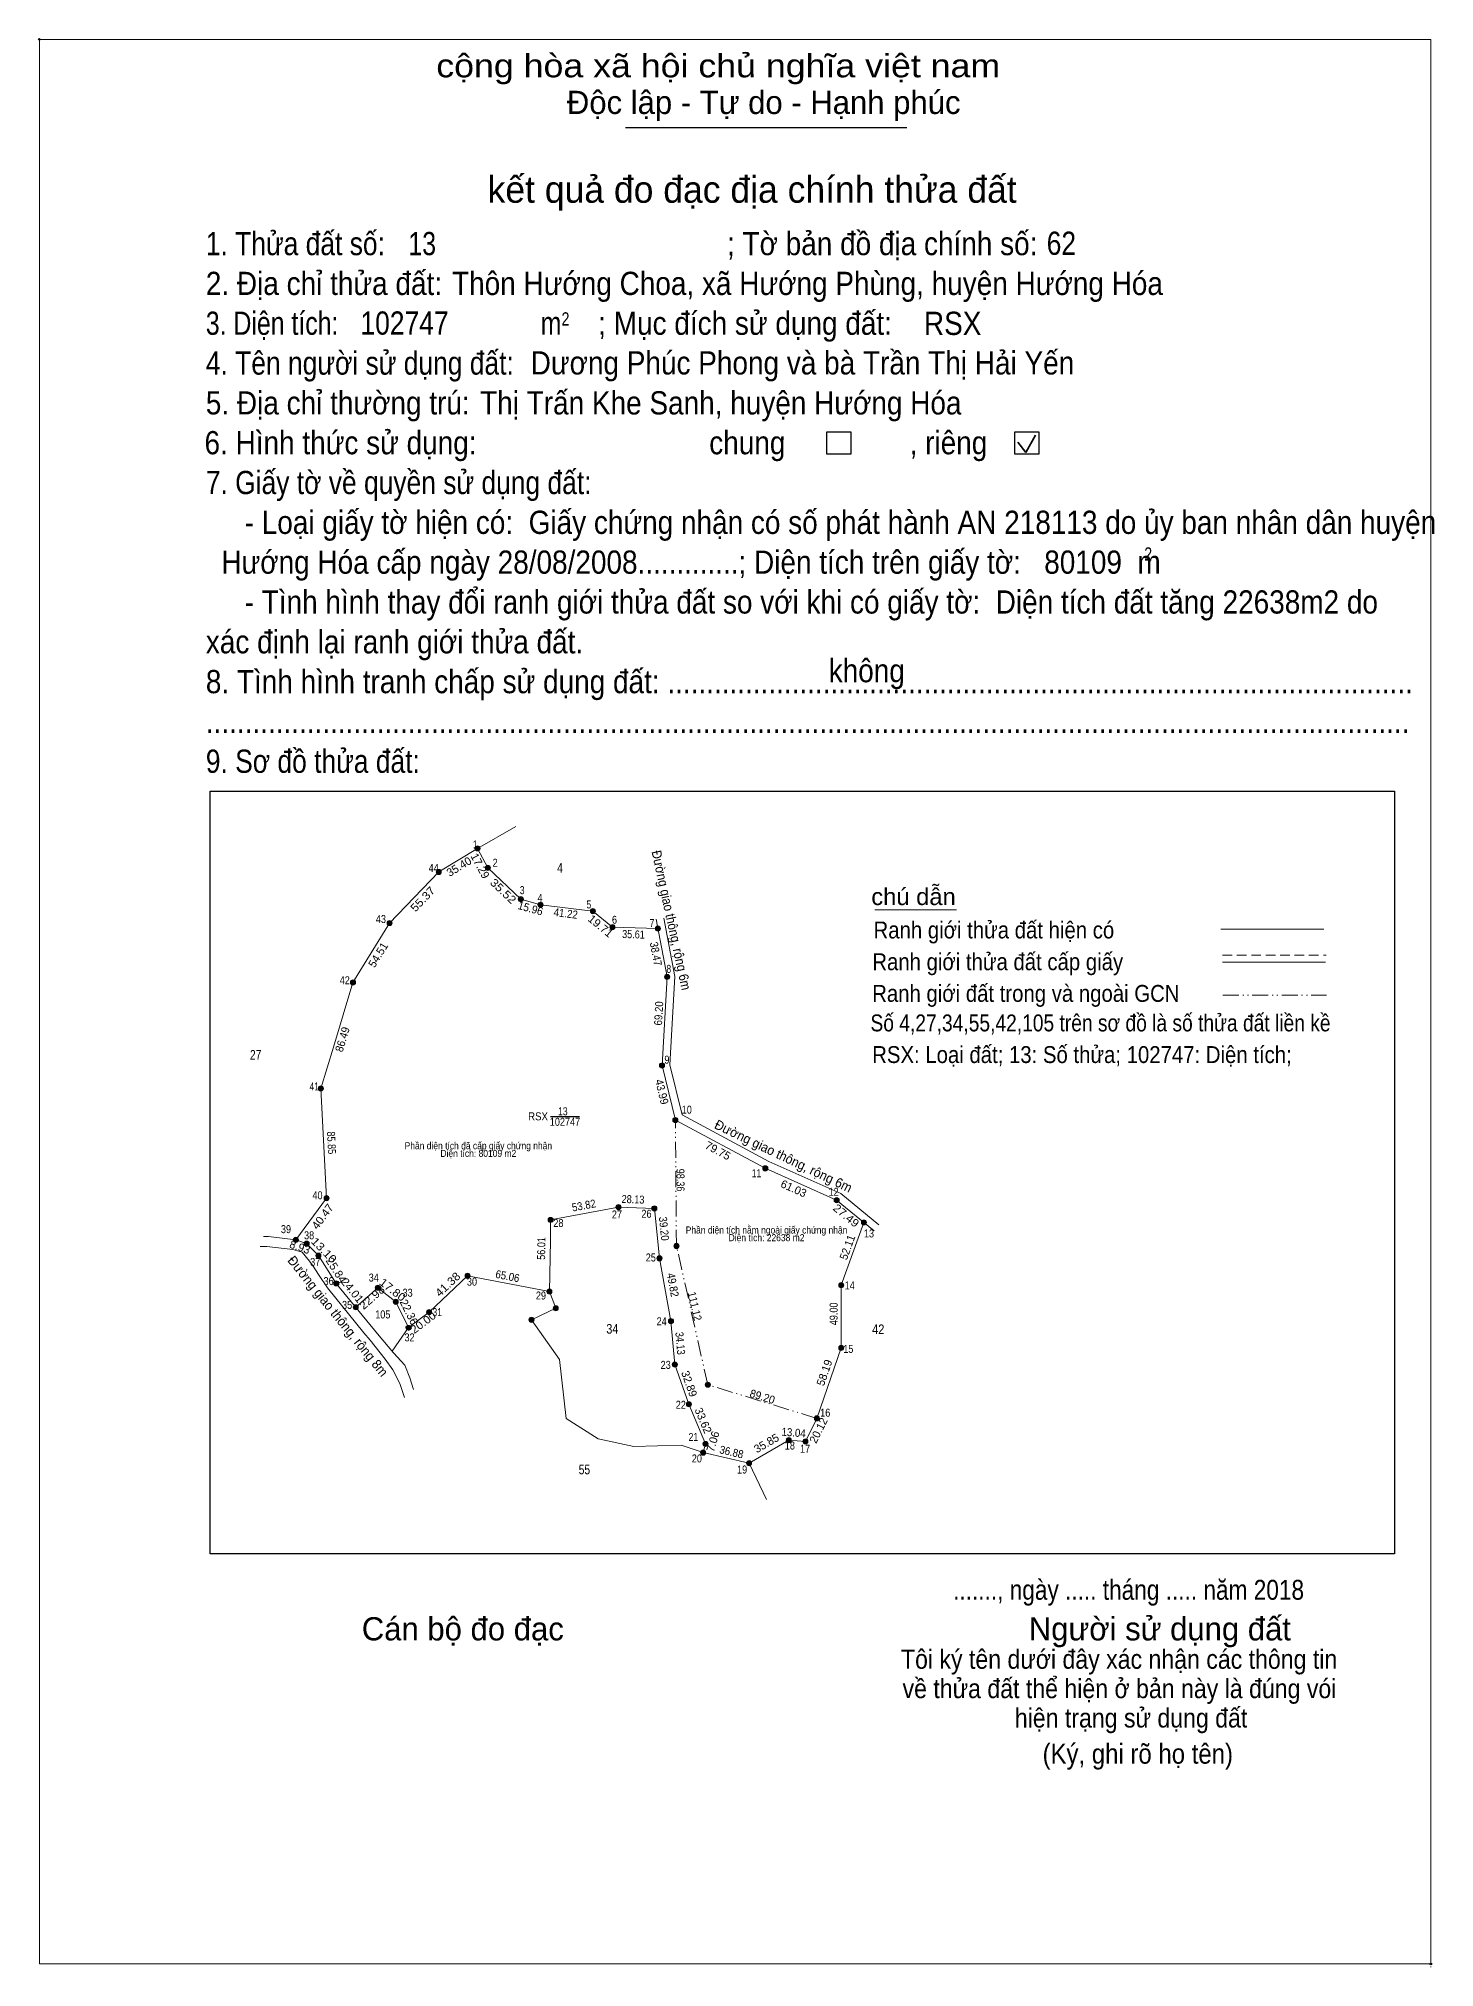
# Model space of a CAD drawing. Header units: centimetres. Extents: x 534487 to 540612, y 1847531 to 1849044.
# Drawn here: x 534487 to 535577, y 1847537 to 1849044 of the extents above; entities that cross this region are included whole.
import ezdxf
from ezdxf.enums import TextEntityAlignment as Align

# ---------------------------------------------------------------- set-up
doc = ezdxf.new("R2010")
doc.units = ezdxf.units.CM
doc.header["$LTSCALE"] = 2.5
doc.header["$PDMODE"] = 32
doc.header["$PDSIZE"] = 1.25
doc.linetypes.add('DASH_DOUBLE_DOT', pattern=[9.2, 5, -1.2, 0.3, -1.2, 0.3, -1.2])
doc.linetypes.add('MEDIUM_DASHED', pattern=[4.5, 3, -1.5])
for name, color, linetype, lineweight in [('10', 7, 'Continuous', 13), ('13', 7, 'Continuous', 25), ('17', 7, 'Continuous', 13), ('22', 7, 'Continuous', 13), ('6', 7, 'Continuous', 13), ('63', 7, 'Continuous', 13), ('7', 7, 'Continuous', 25)]:
    doc.layers.add(name, color=color, linetype=linetype, lineweight=lineweight)

msp = doc.modelspace()

# ---------------------------------------------------------------- hatches: boundary and pattern name
at = {"layer": '6'}
for points in [[(534831.98, 1848411.44, 1), (534827.98, 1848411.44, 1)], [(534801.77, 1848392.98, 1), (534797.77, 1848392.98, 1)], [(534840.16, 1848396.21, 1), (534836.16, 1848396.21, 1)], [(534865.9, 1848371.74, 1), (534861.9, 1848371.74, 1)], [(534881.26, 1848367.42, 1), (534877.26, 1848367.42, 1)], [(534922.18, 1848362.43, 1), (534918.18, 1848362.43, 1)], [(534763.35, 1848353.11, 1), (534759.35, 1848353.11, 1)], [(534937.4, 1848349.91, 1), (534933.4, 1848349.91, 1)], [(534972.99, 1848348.82, 1), (534968.99, 1848348.82, 1)], [(534734.76, 1848306.7, 1), (534730.76, 1848306.7, 1)], [(534980.14, 1848311.02, 1), (534976.14, 1848311.02, 1)], [(534976.14, 1848241.94, 1), (534972.14, 1848241.94, 1)], [(534709.62, 1848223.94, 1), (534705.62, 1848223.94, 1)], [(534986.56, 1848199.2, 1), (534982.56, 1848199.2, 1)], [(535056.84, 1848161.51, 1), (535052.84, 1848161.51, 1)], [(534714.16, 1848138.21, 1), (534710.16, 1848138.21, 1)], [(535112.57, 1848136.63, 1), (535108.57, 1848136.63, 1)], [(534889.16, 1848121.21, 1), (534885.16, 1848121.21, 1)], [(534942.16, 1848131.21, 1), (534938.16, 1848131.21, 1)], [(534970.16, 1848130.21, 1), (534966.16, 1848130.21, 1)], [(535133.85, 1848119.23, 1), (535129.85, 1848119.23, 1)], [(534690.15, 1848105.63, 1), (534686.15, 1848105.63, 1)], [(534698.58, 1848102.67, 1), (534694.58, 1848102.67, 1)], [(534707.75, 1848093.32, 1), (534703.75, 1848093.32, 1)], [(534974.16, 1848091.21, 1), (534970.16, 1848091.21, 1)], [(534987.44, 1848100.84, 1), (534983.44, 1848100.84, 1)], [(534824.29, 1848077.58, 1), (534820.29, 1848077.58, 1)], [(534721.75, 1848071.6, 1), (534717.75, 1848071.6, 1)], [(534754.16, 1848068.21, 1), (534750.16, 1848068.21, 1)], [(534888.16, 1848065.21, 1), (534884.16, 1848065.21, 1)], [(535116.16, 1848070.21, 1), (535112.16, 1848070.21, 1)], [(534736.93, 1848053, 1), (534732.93, 1848053, 1)], [(534768.16, 1848057.21, 1), (534764.16, 1848057.21, 1)], [(534794.16, 1848049.21, 1), (534790.16, 1848049.21, 1)], [(534874.16, 1848043.21, 1), (534870.16, 1848043.21, 1)], [(534893.16, 1848052.21, 1), (534889.16, 1848052.21, 1)], [(534983.16, 1848042.21, 1), (534979.16, 1848042.21, 1)], [(535116.16, 1848021.21, 1), (535112.16, 1848021.21, 1)], [(534986.16, 1848008.21, 1), (534982.16, 1848008.21, 1)], [(535011.91, 1847992.45, 1), (535007.91, 1847992.45, 1)], [(534997.16, 1847977.21, 1), (534993.16, 1847977.21, 1)], [(535097.16, 1847966.21, 1), (535093.16, 1847966.21, 1)], [(535008.21, 1847939.42, 1), (535004.21, 1847939.42, 1)], [(535010.16, 1847946.21, 1), (535006.16, 1847946.21, 1)], [(535075.16, 1847949.21, 1), (535071.16, 1847949.21, 1)], [(535088.16, 1847948.21, 1), (535084.16, 1847948.21, 1)], [(535044.16, 1847931.21, 1), (535040.16, 1847931.21, 1)]]:
    msp.add_hatch(color=256, dxfattribs=at).paths.add_polyline_path(points)
at = {"layer": '63'}
msp.add_hatch(color=256, dxfattribs=at).paths.add_polyline_path([(534778.16, 1848037.21, 1), (534774.16, 1848037.21, 1)])

# ---------------------------------------------------------------- linework, layer by layer
at = {"layer": '10'}
for p, q in [((534829.98, 1848411.44), (534860.02, 1848428.51)), ((534776.16, 1848037.21), (534763.31, 1848018.73)), ((535042.16, 1847931.21), (535055.83, 1847902.94)), ((535042.16, 1847931.21), (535055.83, 1847902.94))]:
    msp.add_line(p, q, dxfattribs=at)
for points in [[(534688.15, 1848105.63), (534712.16, 1848138.21), (534707.62, 1848223.94), (534717.59, 1848256.09), (534732.76, 1848306.7), (534761.35, 1848353.11), (534799.77, 1848392.98), (534829.98, 1848411.44)], [(534829.98, 1848411.44), (534838.16, 1848396.21), (534863.9, 1848371.74), (534879.26, 1848367.42), (534920.18, 1848362.43), (534935.4, 1848349.91), (534970.99, 1848348.82)], [(534940.05, 1848131.16), (534887.16, 1848121.21), (534887.16, 1848105.21), (534886.16, 1848065.21), (534891.16, 1848052.21), (534872.16, 1848043.21)], [(534940.05, 1848131.16), (534968.16, 1848130.21), (534972.16, 1848091.21), (534981.16, 1848042.21), (534984.16, 1848008.21), (534995.16, 1847977.21)], [(534705.75, 1848093.32), (534696.58, 1848102.67), (534688.15, 1848105.63)], [(535131.85, 1848119.23), (535114.16, 1848070.21), (535114.16, 1848021.21), (535095.16, 1847966.21), (535086.16, 1847948.21), (535073.16, 1847949.21), (535042.16, 1847931.21), (535006.21, 1847939.42)], [(534886.16, 1848065.21), (534822.29, 1848077.58), (534792.16, 1848049.21), (534776.16, 1848037.21), (534766.16, 1848057.21), (534752.16, 1848068.21), (534734.93, 1848053)], [(535006.21, 1847939.42), (534989.16, 1847945.21), (534952.16, 1847944.21), (534924.16, 1847950.21), (534899.16, 1847966.21), (534894.16, 1848012.21), (534872.16, 1848043.21)], [(534995.16, 1847977.21), (535008.16, 1847946.21), (535006.21, 1847939.42)]]:
    msp.add_lwpolyline(points, dxfattribs=at)
at = {"layer": '10', "linetype": 'DASH_DOUBLE_DOT'}
msp.add_lwpolyline([(535095.16, 1847966.21), (535009.91, 1847992.45), (534985.44, 1848100.84), (534984.56, 1848199.2)], dxfattribs=at)
at = {"layer": '10'}
msp.add_point((534776.16, 1848037.21), dxfattribs=at)
at = {"layer": '13'}
msp.add_line((534887.13, 1848201.93), (534909.58, 1848201.93), dxfattribs=at)
at = {"layer": '17'}
msp.add_line((535140.36, 1848363.53), (535204.07, 1848363.53), dxfattribs=at)
at = {"layer": '22'}
msp.add_line((534705.95, 1848078.54), (534701.58, 1848085), dxfattribs=at)
for points in [[(534969.61, 1848356.12), (534978.14, 1848311.02), (534974.14, 1848241.94), (534984.56, 1848199.2), (535054.84, 1848161.51), (535110.57, 1848136.63), (535139.75, 1848112.77)], [(534975.58, 1848356.83), (534984.18, 1848311.4), (534980.18, 1848242.48), (534989.76, 1848203.22), (535057.48, 1848166.91), (535113.75, 1848141.79), (535143.61, 1848117.35)], [(534662.88, 1848108.29), (534666.84, 1848108.39), (534688.15, 1848105.63)], [(534764.47, 1848017.36), (534751.83, 1848032.29), (534719.75, 1848071.6), (534705.75, 1848093.32), (534696.58, 1848102.67), (534688.15, 1848105.63)], [(534660.19, 1848100.5), (534665.51, 1848100.47), (534685.72, 1848098.1), (534693.04, 1848096), (534698.91, 1848088.95), (534701.58, 1848085)], [(534705.95, 1848078.54), (534712.94, 1848068.2), (534741.36, 1848033.09), (534746.26, 1848027.4), (534757.97, 1848012.41), (534764.01, 1848004.07), (534769.24, 1847993.36), (534773.12, 1847982.4)], [(534780.11, 1847988.71), (534777.09, 1847997.93), (534773.16, 1848007.86), (534764.47, 1848017.36)]]:
    msp.add_lwpolyline(points, dxfattribs=at)
at = {"layer": '6'}
for p, q in [((535410.76, 1848348.22), (535491.19, 1848348.22)), ((535411.99, 1848322.43), (535492.42, 1848322.43))]:
    msp.add_line(p, q, dxfattribs=at)
at = {"layer": '6', "linetype": 'MEDIUM_DASHED'}
msp.add_line((535411.99, 1848327.89), (535492.95, 1848327.89), dxfattribs=at)
at = {"layer": '6'}
for centre in [(534829.98, 1848411.44), (534799.77, 1848392.98), (534838.16, 1848396.21), (534863.9, 1848371.74), (534879.26, 1848367.42), (534920.18, 1848362.43), (534761.35, 1848353.11), (534935.4, 1848349.91), (534970.99, 1848348.82), (534732.76, 1848306.7), (534978.14, 1848311.02), (534974.14, 1848241.94), (534707.62, 1848223.94), (534984.56, 1848199.2), (535054.84, 1848161.51), (534712.16, 1848138.21), (535110.57, 1848136.63), (534887.16, 1848121.21), (534940.16, 1848131.21), (534968.16, 1848130.21), (535131.85, 1848119.23), (534688.15, 1848105.63), (534696.58, 1848102.67), (534705.75, 1848093.32), (534972.16, 1848091.21), (534985.44, 1848100.84), (534822.29, 1848077.58), (534719.75, 1848071.6), (534752.16, 1848068.21), (534886.16, 1848065.21), (535114.16, 1848070.21), (534734.93, 1848053), (534766.16, 1848057.21), (534792.16, 1848049.21), (534872.16, 1848043.21), (534891.16, 1848052.21), (534981.16, 1848042.21), (535114.16, 1848021.21), (534984.16, 1848008.21), (535009.91, 1847992.45), (534995.16, 1847977.21), (535095.16, 1847966.21), (535006.21, 1847939.42), (535008.16, 1847946.21), (535073.16, 1847949.21), (535086.16, 1847948.21), (535042.16, 1847931.21)]:
    msp.add_circle(centre, 2, dxfattribs=at)
at = {"layer": '63', "linetype": 'DASH_DOUBLE_DOT'}
msp.add_line((535412.25, 1848296.74), (535493.21, 1848296.74), dxfattribs=at)
at = {"layer": '63', "linetype": 'MEDIUM_DASHED'}
msp.add_circle((534776.16, 1848037.21), 2, dxfattribs=at)
at = {"layer": '7'}
for p, q in [((534945.6, 1848974.42), (535165.4, 1848974.42)), ((534621.08, 1848456.02), (535546.43, 1848456.02)), ((535546.43, 1848456.02), (535546.43, 1847860.37))]:
    msp.add_line(p, q, dxfattribs=at)
at = {"layer": '7', "lineweight": 35}
for p, q in [((535252.17, 1848728.71), (535258.35, 1848720.67)), ((535258.35, 1848720.67), (535265.88, 1848734.14))]:
    msp.add_line(p, q, dxfattribs=at)
at = {"layer": '7', "lineweight": 13}
msp.add_lwpolyline([(534487.8, 1849043.36), (535574.73, 1849043.36), (535574.73, 1847540), (534487.8, 1847540)], close=True, dxfattribs=at)
at = {"layer": '7'}
for points in [[(535102.88, 1848736.74), (535121.55, 1848736.74), (535121.55, 1848719.33), (535102.88, 1848719.33)], [(535249.74, 1848736.74), (535268.41, 1848736.74), (535268.41, 1848719.33), (535249.74, 1848719.33)]]:
    msp.add_lwpolyline(points, close=True, dxfattribs=at)
msp.add_lwpolyline([(535546.43, 1847860.37), (534621.08, 1847860.37), (534621.08, 1848456.02)], dxfattribs=at)
for p in [(534487.8, 1849043.36), (535574.72, 1847540)]:
    msp.add_point(p, dxfattribs=at)

# ---------------------------------------------------------------- texts
at = {"layer": '13'}
for s, rotation, width, p in [('Đường giao thông, rộng 6m', 282.273, 0.9, (534977.78, 1848354.542)), ('Đường giao thông, rộng 6m', 334.391, 0.95, (535067.359, 1848167.676)), ('Đường giao thông, rộng 8m', 308.989, 0.95, (534718.084, 1848043.679))]:
    msp.add_text(s, height=7.5, rotation=rotation, dxfattribs=dict(at, width=width)).set_placement(p, align=Align.CENTER)
for s, height, width, p in [('4', 7.5, 0.8, (534894.485, 1848392.46)), ('27', 7.5, 0.8, (534656.735, 1848246.4)), ('13', 6.25, 0.8, (534896.705, 1848202.93)), ('34', 7.5, 0.85, (534935.37, 1848032.39)), ('42', 7.5, 0.85, (535143.05, 1848032.07)), ('55', 7.5, 0.8, (534913.535, 1847922.52))]:
    msp.add_text(s, height=height, dxfattribs=dict(at, width=width)).set_placement(p, align=Align.CENTER)
at = {"layer": '13', "width": 0.9}
msp.add_text('RSX', height=6.25, dxfattribs=at).set_placement((534885.04, 1848198.99), align=Align.RIGHT)
at = {"layer": '6'}
for s, height, width, p in [('RSX', 18.14, 0.9, (535178.73, 1848812.46)), ('Dương Phúc Phong và bà Trần Thị Hải Yến', 18.14, 0.9, (534871.58, 1848781.6)), ('chú dẫn', 13.2, 1.05, (535137.63, 1848367.14)), ('Ranh giới thửa đất hiện có ', 13.2, 0.9, (535139.39, 1848341.09)), ('Ranh giới thửa đất cấp giấy', 13.2, 0.9, (535138.42, 1848316.27)), ('Ranh giới đất trong và ngoài GCN', 13.2, 0.9, (535138.33, 1848291.55)), ('Số 4,27,34,55,42,105 trên sơ đồ là số thửa đất liền kề', 13.2, 0.85, (535136.96, 1848268.49)), ('RSX: Loại đất; 13: Số thửa; 102747: Diện tích;', 13.2, 0.9, (535138.33, 1848243.76))]:
    msp.add_text(s, height=height, dxfattribs=dict(at, width=width)).set_placement(p)
at = {"layer": '63'}
for s, rotation, p in [('17.29', 298.24, (534829.321, 1848396.279)), ('35.40', 31.427, (534817.196, 1848394.495)), ('54.51', 58.366, (534755.091, 1848326.606)), ('79.75', 331.796, (535016.343, 1848172.528)), ('61.03', 335.942, (535075.721, 1848142.874)), ('8.93', 340.652, (534690.26, 1848097.05)), ('22.36', 296.565, (534773.736, 1848047.828)), ('32.89', 289.537, (534992.484, 1847992.185)), ('58.19', 70.942, (535103.956, 1848000.89)), ('33.62', 292.751, (535003.474, 1847963.309)), ('7.06', 73.977, (535016.908, 1847947.277)), ('20.12', 63.435, (535099.144, 1847955.417)), ('35.85', 30.141, (535057.286, 1847944.105))]:
    msp.add_text(s, height=6.25, rotation=rotation, dxfattribs=at).set_placement(p, align=Align.CENTER)
for s, width, p in [(' 1', 0.75, (534829.98, 1848411.44)), (' 44', 0.85, (534799.77, 1848392.98)), (' 2', 0.85, (534845.79, 1848397.08)), (' 3', 0.8, (534866.79, 1848375.69)), (' 4', 0.85, (534880.84, 1848369.61)), (' 5', 0.8, (534918.86, 1848364.53)), (' 43', 0.85, (534758.53, 1848353.11)), (' 6', 0.85, (534938.99, 1848352.54)), (' 7', 0.8, (534968.18, 1848349.96)), (' 8', 0.8, (534981.3, 1848314.18)), (' 42', 0.85, (534730.3, 1848305.29)), (' 9', 0.85, (534979.93, 1848243.25)), (' 41', 0.8, (534706.21, 1848222.35)), (' 10', 0.85, (534997.46, 1848204.2)), (' 11', 0.8, (535051.67, 1848154.56)), (' 40', 0.85, (534708.99, 1848137.33)), (' 12', 0.85, (535112.15, 1848140.05)), (' 28', 0.85, (534897.17, 1848115.67)), (' 27', 0.85, (534942.86, 1848122.37)), (' 26', 0.85, (534965.96, 1848122.91)), (' 39', 0.85, (534684.37, 1848110.9)), (' 38', 0.85, (534702.44, 1848106.08)), (' 13', 0.85, (535139.75, 1848107.54)), (' 37', 0.85, (534707.24, 1848085.23)), (' 25', 0.85, (534969.34, 1848088.74)), (' 36', 0.85, (534717.67, 1848070.31)), (' 34', 0.85, (534752.95, 1848073.04)), (' 30', 0.85, (534829.66, 1848069.84)), (' 33', 0.85, (534779.38, 1848061.2)), (' 29', 0.85, (534883.52, 1848059.05)), (' 14', 0.85, (535124.69, 1848066.87)), (' 35', 0.85, (534732.11, 1848051.68)), (' 31', 0.8, (534802.26, 1848046.04)), (' 24', 0.85, (534977.82, 1848038.87)), (' 32', 0.85, (534780.89, 1848026.34)), (' 15', 0.85, (535123.64, 1848017.34)), (' 23', 0.85, (534980.99, 1848004.87)), (' 22', 0.85, (534992.78, 1847973.69)), (' 16', 0.85, (535105.59, 1847967.52)), (' 21', 0.8, (535002.36, 1847948.58)), (' 18', 0.85, (535077.96, 1847941.88)), (' 17', 0.85, (535089.83, 1847939.33)), (' 20', 0.85, (535005.33, 1847931.77)), (' 19', 0.85, (535040.66, 1847923.12))]:
    msp.add_text(s, height=6.25, dxfattribs=dict(at, width=width)).set_placement(p, align=Align.RIGHT)
for s, rotation, width, p in [('55.37', 46.061, 1.1, (534789.498, 1848369.582)), ('35.52', 316.449, 1.15, (534847.917, 1848375.774)), ('15.96', 344.291, 0.95, (534870.579, 1848361.526)), ('41.22', 353.047, 0.9, (534898.602, 1848357.506)), ('19.71', 320.559, 1.05, (534924.155, 1848348.385)), ('35.61', 358.246, 0.85, (534951.779, 1848341.19)), ('38.47', 280.711, 0.9, (534966.318, 1848328.461)), ('69.20', 86.686, 0.9, (534974.646, 1848282.379)), ('86.49', 73.103, 0.95, (534727.483, 1848261.297)), ('43.99', 283.701, 0.95, (534971.012, 1848220.525)), ('85.85', 273.031, 0.85, (534712.883, 1848181.255)), ('98.36', 270.513, 0.85, (534985.481, 1848152.313)), ('53.82', 10.654, 0.9, (534913.662, 1848129.456)), ('28.13', 358.064, 0.85, (534951.399, 1848134.195)), ('40.47', 53.611, 1.05, (534711.532, 1848122.011)), ('39.20', 275.856, 0.9, (534972.64, 1848114.079)), ('27.49', 320.728, 1.1, (535115.987, 1848122.18)), ('13.10', 314.443, 1.15, (534707.87, 1848095.353)), ('56.01', 88.977, 0.85, (534882.967, 1848098.884)), ('52.11', 70.157, 0.95, (535121.88, 1848098.764)), ('25.84', 302.805, 1.05, (534717.085, 1848080.228)), ('24.01', 309.219, 1.05, (534729.816, 1848064.186)), ('41.38', 43.277, 1.1, (534808.918, 1848068.561)), ('65.06', 349.039, 0.9, (534852.881, 1848074.25)), ('49.82', 280.408, 0.9, (534979.572, 1848069.835)), ('22.98', 41.437, 1.1, (534749.687, 1848058.296)), ('17.80', 321.843, 1.1, (534761.789, 1848064.176)), ('111.12', 282.722, 0.9, (534996.733, 1848053.108)), ('20.00', 36.87, 1.05, (534789.445, 1848038.589)), ('49.00', 90, 0.85, (535111.35, 1848047.81)), ('34.13', 275.042, 0.85, (534985.318, 1848024.58)), ('89.20', 342.892, 0.95, (535051.636, 1847980.183)), ('13.04', 355.601, 0.9, (535076.73, 1847952.025)), ('36.88', 347.136, 0.9, (535027.754, 1847936.903))]:
    msp.add_text(s, height=6.25, rotation=rotation, dxfattribs=dict(at, width=width)).set_placement(p, align=Align.CENTER)
for s, height, width, p in [('102747', 6.25, 0.85, (534898.355, 1848194.72)), ('Phần diện tích đã cấp giấy chứng nhận', 5.5, 0.9, (534830.685, 1848176.43)), ('Diện tích: 80109 m2', 5.5, 0.9, (534830.68, 1848170.43)), ('Phần diện tích nằm ngoài giấy chứng nhận', 5.5, 0.9, (535055.8, 1848110.6)), ('Diện tích: 22638 m2', 5.5, 0.9, (535055.8, 1848104.6)), ('105', 6.25, 0.85, (534756.06, 1848044.26))]:
    msp.add_text(s, height=height, dxfattribs=dict(at, width=width)).set_placement(p, align=Align.CENTER)
at = {"layer": '7'}
for s, height, width, p in [('cộng hòa xã hội chủ nghĩa việt nam', 18.14, 1.15, (534797.84, 1849013.72)), ('1. Thửa đất số:', 18.14, 0.85, (534617.82, 1848874.79)), ('13', 18.14, 0.8, (534776.06, 1848874.79)), ('; Tờ bản đồ địa chính số:', 18.14, 0.9, (535024.9, 1848874.79)), ('62', 18.14, 0.85, (535274.64, 1848875.05)), ('2. Địa chỉ thửa đất:', 18.14, 0.9, (534617.82, 1848843.68)), ('Thôn Hướng Choa, xã Hướng Phùng, huyện Hướng Hóa', 18.14, 0.9, (534810.15, 1848843.68)), ('3. Diện tích:', 18.14, 0.8, (534617.82, 1848812.58)), ('102747', 18.14, 0.85, (534738.61, 1848812.71)), ('2', 10.37, 0.8, (534895.68, 1848819.84)), ('; Mục đích sử dụng đất:', 18.14, 0.9, (534924.32, 1848812.58)), ('m', 18.14, 0.8, (534879.36, 1848812.58)), ('4. Tên người sử dụng đất:', 18.14, 0.85, (534617.82, 1848781.48)), ('5. Địa chỉ thường trú:', 18.14, 0.9, (534617.82, 1848750.37)), ('Thị Trấn Khe Sanh, huyện Hướng Hóa', 18.14, 0.9, (534832.05, 1848750.37)), ('6. Hình thức sử dụng:', 18.14, 0.9, (534616.78, 1848719.27)), ('chung                , riêng', 18.14, 0.9, (535011.03, 1848719.27)), ('7. Giấy tờ về quyền sử dụng đất:', 18.14, 0.85, (534617.82, 1848688.16)), ('     - Loại giấy tờ hiện có:  Giấy chứng nhận có số phát hành AN 218113 do ủy ban nhân dân huyện ', 18.14, 0.9, (534617.82, 1848657.06)), ('  Hướng Hóa cấp ngày 28/08/2008.............; Diện tích trên giấy tờ:   80109  m', 18.14, 0.9, (534617.82, 1848625.96)), ('2', 10.37, 0.8, (535350.82, 1848636.22)), ('     - Tình hình thay đổi ranh giới thửa đất so với khi có giấy tờ:  Diện tích đất tăng 22638m2 do', 18.14, 0.9, (534617.82, 1848594.85)), ('xác định lại ranh giới thửa đất.', 18.14, 0.9, (534617.82, 1848563.75)), ('không', 18.14, 0.9, (535104.34, 1848541.2)), ('8. Tình hình tranh chấp sử dụng đất: ................................................................................................', 18.14, 0.9, (534617.82, 1848532.64)), ('...........................................................................................................................................................', 18.14, 0.9, (534617.82, 1848501.54)), ('9. Sơ đồ thửa đất:', 18.14, 0.85, (534617.82, 1848470.44)), ('......., ngày ..... tháng ..... năm 2018', 15.55, 0.85, (535201.54, 1847824.51)), ('(Ký, ghi rõ họ tên)', 15.55, 0.9, (535271.4, 1847696.46))]:
    msp.add_text(s, height=height, dxfattribs=dict(at, width=width)).set_placement(p)
for s, p in [('Độc lập - Tự do - Hạnh phúc', (534899.83, 1848985.08)), ('Cán bộ đo đạc', (534739.64, 1847792.76)), ('Người sử dụng đất', (535260.63, 1847792.76))]:
    msp.add_text(s, height=18.14, dxfattribs=at).set_placement(p)
for s, height, p in [('kết quả đo đạc địa chính thửa đất', 20.74, (535044.56, 1848915.74)), ('.', 5.185, (535574.705, 1847537.32))]:
    msp.add_text(s, height=height, dxfattribs=at).set_placement(p, align=Align.CENTER)
at = {"layer": '7', "width": 0.9}
for s, p in [('Tôi ký tên dưới đây xác nhận các thông tin', (535331.19, 1847770.6)), ('về thửa đất thể hiện ở bản này là đúng vói', (535331.48, 1847747.66)), ('hiện trạng sử dụng đất', (535340.53, 1847724.72))]:
    msp.add_text(s, height=14.99, dxfattribs=at).set_placement(p, align=Align.CENTER)

doc.saveas('drawing.dxf')
